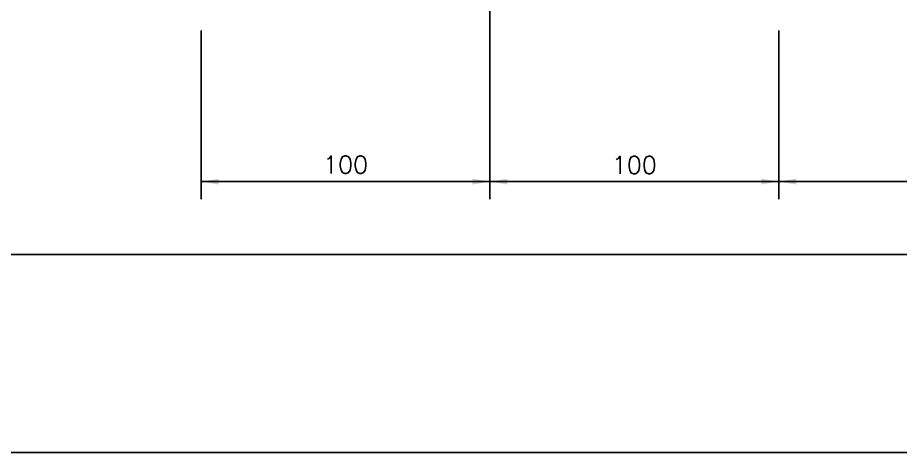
# Model space of a CAD drawing. Header units: inches. Extents: x -1249499 to 290957, y -589671 to 1013543.
# Drawn here: x -1224187.2 to -1224098, y 249172.9 to 249216.8 of the extents above; entities that cross this region are included whole.
import ezdxf

# ---------------------------------------------------------------- set-up
doc = ezdxf.new("R2010")
doc.units = ezdxf.units.IN
doc.header["$MEASUREMENT"] = 0
doc.layers.add('5', color=5, linetype='Continuous')
doc.styles.add('ROMANS', font='ROMANS.SHX')

msp = doc.modelspace()

# ---------------------------------------------------------------- linework, layer by layer
at = {"color": 2, "linetype": 'ByBlock'}
for p, q in [((-1224139.473, 249242.376), (-1224139.473, 249198.48)), ((-1224139.473, 249242.376), (-1224139.473, 249198.48)), ((-1224168.642, 249215.508), (-1224168.642, 249198.48)), ((-1224110.303, 249215.508), (-1224110.303, 249198.48)), ((-1224110.303, 249215.508), (-1224110.303, 249198.48)), ((-1224074.946, 249200.248), (-1224168.642, 249200.248))]:
    msp.add_line(p, q, dxfattribs=at)
for points in [[(-1224166.874, 249200.542), (-1224166.874, 249199.953), (-1224168.642, 249200.248)], [(-1224141.24, 249200.542), (-1224141.24, 249199.953), (-1224139.473, 249200.248)], [(-1224137.705, 249200.542), (-1224137.705, 249199.953), (-1224139.473, 249200.248)], [(-1224112.071, 249200.542), (-1224112.071, 249199.953), (-1224110.303, 249200.248)], [(-1224108.535, 249200.542), (-1224108.535, 249199.953), (-1224110.303, 249200.248)]]:
    msp.add_solid(points, dxfattribs=at)
at = {"layer": '5'}
msp.add_line((-1224048.07, 249192.882), (-1224305.07, 249192.882), dxfattribs=at)
msp.add_lwpolyline([(-1224028.07, 249172.882), (-1224325.07, 249172.882), (-1224325.07, 249382.882), (-1224028.07, 249382.882)], close=True, dxfattribs=at)
at = {"layer": 'DEFPOINTS', "color": 0, "linetype": 'ByBlock'}
msp.add_point((-1224139.473, 249200.248), dxfattribs=at)
msp.add_point((-1224139.473, 249200.248), dxfattribs=at)

# ---------------------------------------------------------------- texts
at = {"color": 4, "linetype": 'ByBlock', "char_height": 1.7679, "attachment_point": 5, "style": 'ROMANS'}
for insert in [(-1224154.057, 249201.959), (-1224124.888, 249201.925)]:
    msp.add_mtext('100', dxfattribs=dict(at, insert=insert))

doc.saveas('drawing.dxf')
